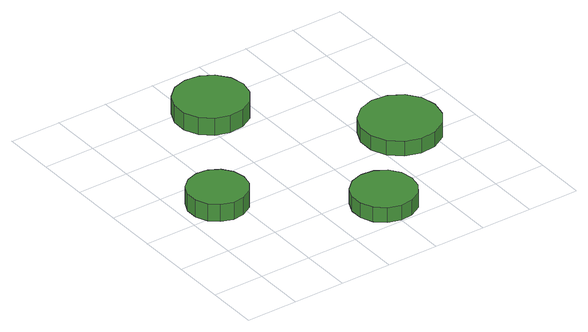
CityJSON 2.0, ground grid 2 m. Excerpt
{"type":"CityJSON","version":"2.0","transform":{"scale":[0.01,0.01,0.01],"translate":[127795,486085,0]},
"CityObjects":{
"tree1":{"type":"SolitaryVegetationObject","attributes":{"function":"something"},"geometry":[{"type":"MultiSurface","lod":"1","boundaries":[[[0,1,2,3,4,5,6,7,8,9,10,11,12,13,14]],[[15,16,17,18,19,20,21,22,23,24,25,26,27,28,29]],[[0,29,28,1]],[[1,28,27,2]],[[2,27,26,3]],[[3,26,25,4]],[[4,25,24,5]],[[5,24,23,6]],[[6,23,22,7]],[[7,22,21,8]],[[8,21,20,9]],[[9,20,19,10]],[[10,19,18,11]],[[11,18,17,12]],[[12,17,16,13]],[[13,16,15,14]],[[14,15,29,0]]]}]},
"tree2":{"type":"SolitaryVegetationObject","attributes":{"function":"something"},"geometry":[{"type":"MultiSurface","lod":"1","boundaries":[[[30,31,32,33,34,35,36,37,38,39,40,41,42,43,44]],[[45,46,47,48,49,50,51,52,53,54,55,56,57,58,59]],[[30,59,58,31]],[[31,58,57,32]],[[32,57,56,33]],[[33,56,55,34]],[[34,55,54,35]],[[35,54,53,36]],[[36,53,52,37]],[[37,52,51,38]],[[38,51,50,39]],[[39,50,49,40]],[[40,49,48,41]],[[41,48,47,42]],[[42,47,46,43]],[[43,46,45,44]],[[44,45,59,30]]]}]},
"tree3":{"type":"SolitaryVegetationObject","attributes":{"function":"something"},"geometry":[{"type":"MultiSurface","lod":"1","boundaries":[[[60,61,62,63,64,65,66,67,68,69,70,71,72,73,74]],[[75,76,77,78,79,80,81,82,83,84,85,86,87,88,89]],[[60,89,88,61]],[[61,88,87,62]],[[62,87,86,63]],[[63,86,85,64]],[[64,85,84,65]],[[65,84,83,66]],[[66,83,82,67]],[[67,82,81,68]],[[68,81,80,69]],[[69,80,79,70]],[[70,79,78,71]],[[71,78,77,72]],[[72,77,76,73]],[[73,76,75,74]],[[74,75,89,60]]]}]},
"tree4":{"type":"SolitaryVegetationObject","attributes":{"function":"something"},"geometry":[{"type":"MultiSurface","lod":"1","boundaries":[[[90,91,92,93,94,95,96,97,98,99,100,101,102,103,104]],[[105,106,107,108,109,110,111,112,113,114,115,116,117,118,119]],[[90,119,118,91]],[[91,118,117,92]],[[92,117,116,93]],[[93,116,115,94]],[[94,115,114,95]],[[95,114,113,96]],[[96,113,112,97]],[[97,112,111,98]],[[98,111,110,99]],[[99,110,109,100]],[[100,109,108,101]],[[101,108,107,102]],[[102,107,106,103]],[[103,106,105,104]],[[104,105,119,90]]]}]}
},
"vertices":[
[257,461,87],[248,507,87],[220,545,87],[179,569,87],[133,573,87],[88,559,87],[53,528,87],[34,485,87],[34,438,87],[53,395,87],[88,364,87],[133,349,87],[179,354,87],[220,377,87],[248,415,87],[248,415,17],[220,377,17],[179,354,17],[133,349,17],[88,364,17],[53,395,17],[34,438,17],[34,485,17],[53,528,17],[88,559,17],[133,573,17],[179,569,17],[220,545,17],[248,507,17],[257,461,17],
[733,125,78],[723,174,78],[694,215,78],[650,240,78],[600,245,78],[552,230,78],[515,196,78],[495,150,78],[495,100,78],[515,54,78],[552,20,78],[600,5,78],[650,10,78],[694,35,78],[723,76,78],[723,76,17],[694,35,17],[650,10,17],[600,5,17],[552,20,17],[515,54,17],[495,100,17],[495,150,17],[515,196,17],[552,230,17],[600,245,17],[650,240,17],[694,215,17],[723,174,17],[733,125,17],
[599,938,87],[587,994,87],[553,1041,87],[503,1069,87],[446,1075,87],[391,1058,87],[349,1019,87],[325,967,87],[325,909,87],[349,857,87],[391,818,87],[446,801,87],[503,807,87],[553,835,87],[587,882,87],[587,882,16],[553,835,16],[503,807,16],[446,801,16],[391,818,16],[349,857,16],[325,909,16],[325,967,16],[349,1019,16],[391,1058,16],[446,1075,16],[503,1069,16],[553,1041,16],[587,994,16],[599,938,16],
[1070,457,78],[1057,518,78],[1021,568,78],[967,599,78],[905,605,78],[846,586,78],[800,545,78],[775,488,78],[775,426,78],[800,369,78],[846,328,78],[905,309,78],[967,315,78],[1021,346,78],[1057,396,78],[1057,396,17],[1021,346,17],[967,315,17],[905,309,17],[846,328,17],[800,369,17],[775,426,17],[775,488,17],[800,545,17],[846,586,17],[905,605,17],[967,599,17],[1021,568,17],[1057,518,17],[1070,457,17]
]}
